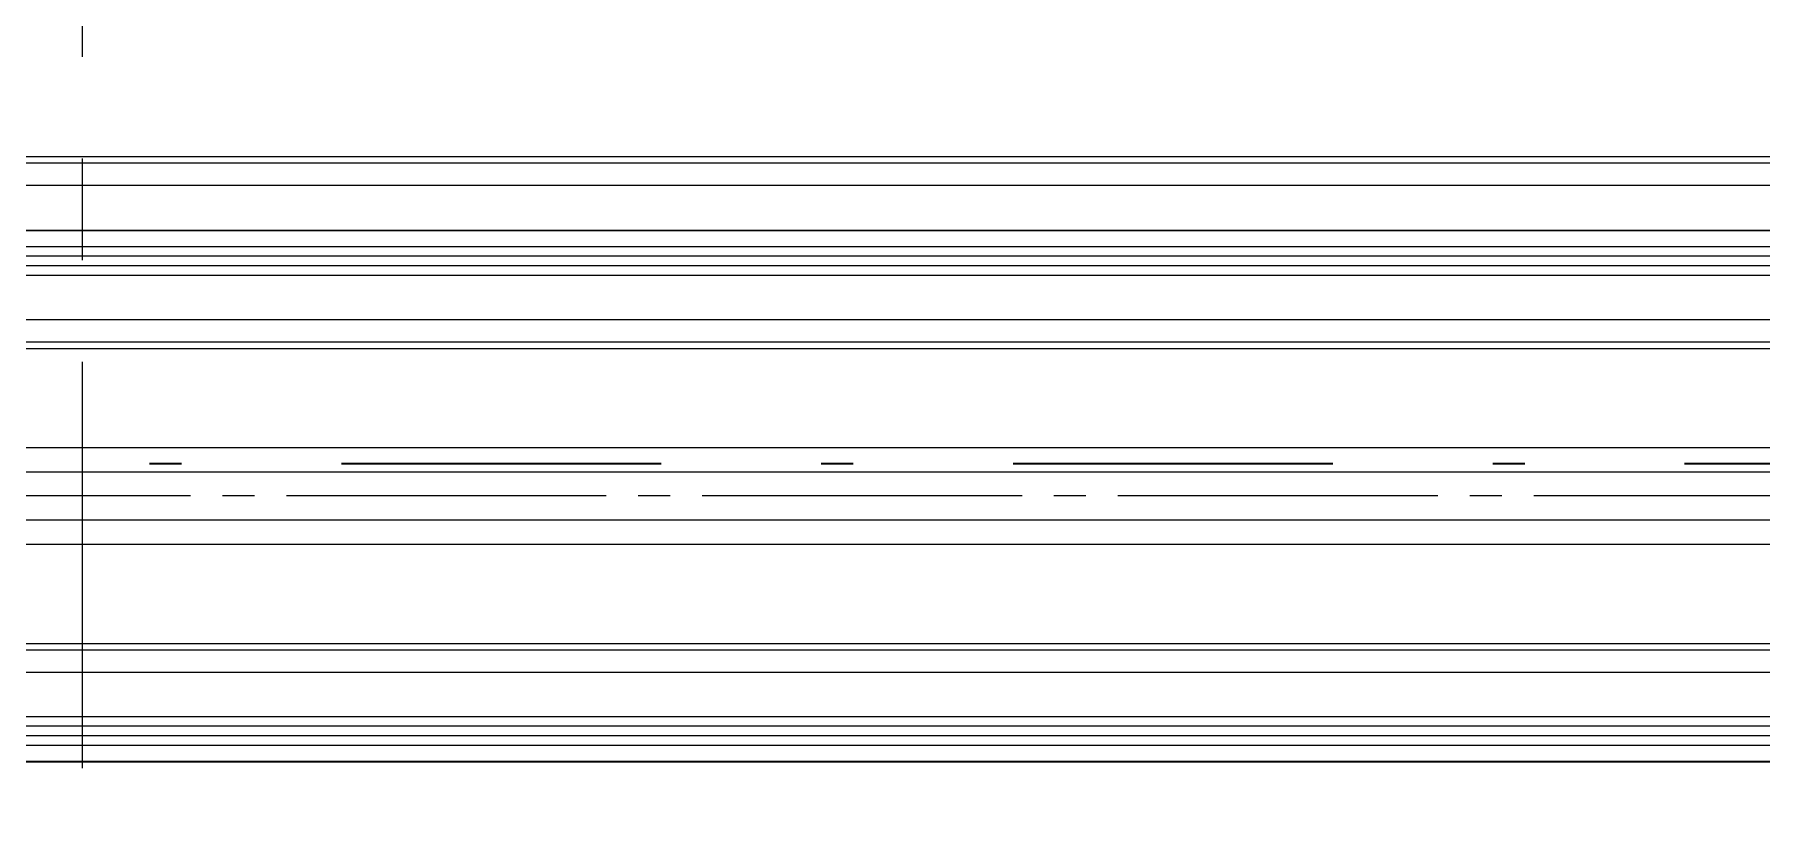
# Model space of a CAD drawing. Header units: metres. Extents: x 8 to 325, y -31 to 15.
# Drawn here: x 129.65 to 135.05, y -17.97 to -15.56 of the extents above; entities that cross this region are included whole.
import ezdxf

# ---------------------------------------------------------------- set-up
doc = ezdxf.new("R2010")
doc.units = ezdxf.units.M
for name, pattern in [('Dash dot', [2.1, 1, -0.5, 0.1, -0.5]), ('Grid Line', [2.2225, 1.27, -0.3175, 0.3175, -0.3175]), ('HAT AKSI', [1.12, 1, -0.06, 0, -0.06])]:
    doc.linetypes.add(name, pattern=pattern)
doc.layers.add('A-DETY-AKS', color=7, linetype='Continuous', lineweight=9)
doc.layers.add('A-ÇZGI-INCE', color=7, linetype='Continuous', lineweight=9)
doc.layers.add('A-ÇZGI', color=7, linetype='Continuous', lineweight=9, true_color=0x00a600)

# ---------------------------------------------------------------- blocks, each defined once
blk = doc.blocks.new('D1030_70_Ray - Ray-3446562-_1_13_4_13_ PERON KATI _FFL_')
at = {"layer": 'A-ÇZGI', "color": 8, "true_color": 0x808080}
for p, q in [((-195.3, -15.9389), (14.4, -15.9389)), ((-195.3, -15.9589), (14.4, -15.9589)), ((-195.3, -16.0288), (14.4, -16.0288)), ((-195.3, -16.169), (14.4, -16.169)), ((-195.3, -16.1705), (14.4, -16.1705)), ((-195.3, -16.3104), (14.4, -16.3104)), ((-195.3, -16.449), (14.4, -16.449)), ((-195.3, -16.5189), (14.4, -16.5189)), ((-195.3, -16.5389), (14.4, -16.5389)), ((-181.4, -16.849), (-79.2248, -16.849)), ((-181.4, -16.925), (-6.55, -16.925)), ((-181.4, -17.075), (-78.2508, -17.075)), ((-181.4, -17.151), (-6.55, -17.151)), ((-195.3, -17.4611), (14.4, -17.4611)), ((-195.3, -17.4811), (14.4, -17.4811)), ((-195.3, -17.551), (14.4, -17.551)), ((-182.9574, -17.6896), (-160.061, -17.6896)), ((-183.061, -17.8295), (-160.1501, -17.8295)), ((-183.061, -17.831), (-160.1486, -17.831))]:
    blk.add_line(p, q, dxfattribs=at)

msp = doc.modelspace()

# ---------------------------------------------------------------- linework, layer by layer
at = {"layer": 'A-DETY-AKS', "linetype": 'Grid Line'}
msp.add_line((129.7947, -28.9632), (129.7947, 13.6518), dxfattribs=at)
at = {"layer": 'A-DETY-AKS', "color": 1, "linetype": 'HAT AKSI', "true_color": 0xff0000}
msp.add_line((323.8329, -17), (109.008, -17), dxfattribs=at)
at = {"layer": 'A-ÇZGI', "color": 16, "linetype": 'Dash dot', "lineweight": 35, "true_color": 0x800000}
msp.add_line((322.7048, -16.9), (108.4048, -16.9), dxfattribs=at)
at = {"layer": 'A-ÇZGI-INCE'}
for p, q in [((109.4947, -16.22), (319.1947, -16.22)), ((109.4947, -16.25), (319.1947, -16.25)), ((109.4947, -16.28), (319.1947, -16.28)), ((144.7336, -17.72), (121.8497, -17.72)), ((144.6136, -17.75), (121.8536, -17.75)), ((144.6178, -17.78), (121.7336, -17.78))]:
    msp.add_line(p, q, dxfattribs=at)

# ---------------------------------------------------------------- block references
at = {"layer": 'A-ÇZGI', "color": 8, "true_color": 0x808080}
msp.add_blockref('D1030_70_Ray - Ray-3446562-_1_13_4_13_ PERON KATI _FFL_', (304.7947, 0), dxfattribs=at)

doc.saveas('drawing.dxf')
